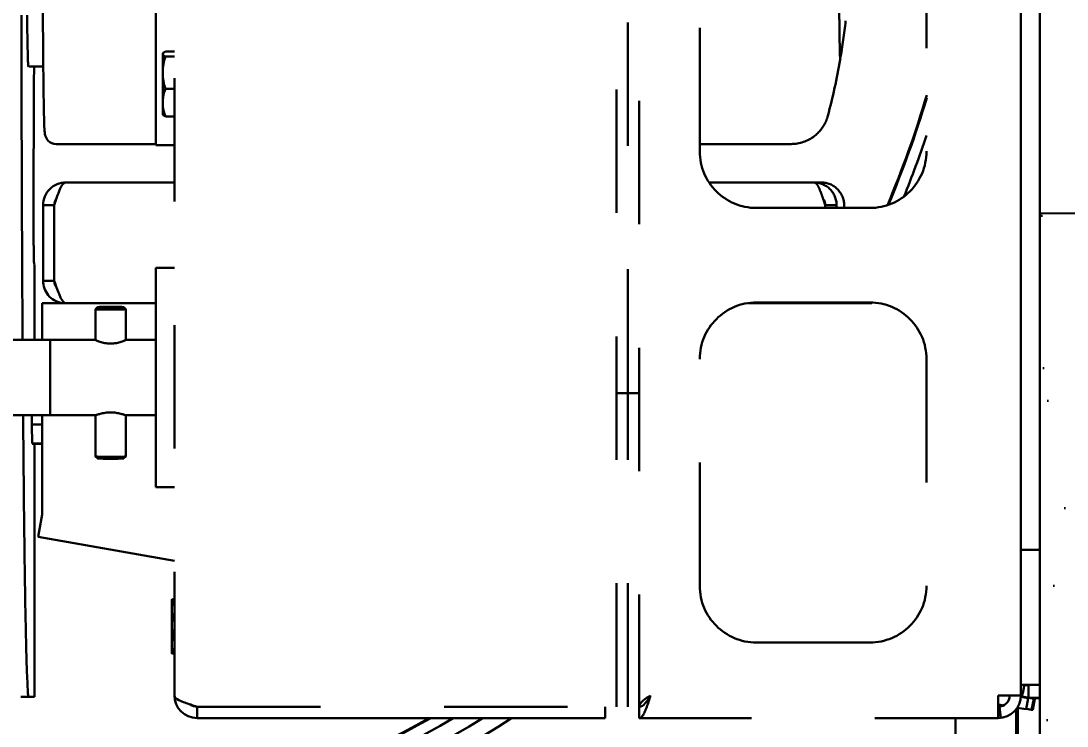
# Model space of a CAD drawing. Header units: millimetres. Extents: x 13935 to 21534, y -198 to 9202.
# Drawn here: x 18866.8 to 19143.6, y 7881.7 to 8068.3 of the extents above; entities that cross this region are included whole.
import ezdxf

# ---------------------------------------------------------------- set-up
doc = ezdxf.new("R2010")
doc.units = ezdxf.units.MM
doc.header["$LTSCALE"] = 326.7
doc.header["$PDMODE"] = 3
doc.header["$PDSIZE"] = 8
doc.linetypes.add('DASHED', pattern=[0.2, 0.1, -0.1])
doc.linetypes.add('DOT', pattern=[0.2, 0.1, -0.1])
doc.layers.get('0').update_dxf_attribs({"linetype": 'CONTINUOUS'})
doc.layers.get('Defpoints').update_dxf_attribs({"linetype": 'CONTINUOUS'})
doc.styles.get("Standard").update_dxf_attribs({"font": 'calibri.ttf'})
doc.dimstyles.get("Standard").update_dxf_attribs({"dimtxt": 35, "dimasz": 35, "dimexe": 0.08, "dimexo": 1, "dimtad": 1, "dimdsep": 46, "dimtxsty": 'Standard', "dimblk": '_FILLED', "dimblk1": '_FILLED', "dimblk2": '_FILLED', "dimcen": 0.09, "dimazin": 2, "dimtol": 1, "dimtp": 0.01, "dimtm": 0.01, "dimtfac": 1, "dimtofl": 0, "dimtmove": 0, "dimatfit": 3, "dimldrblk": '_FILLED', "dimfxl": 1, "dimtolj": 1, "dimarcsym": 0})

# ---------------------------------------------------------------- blocks, each defined once
blk = doc.blocks.new('_FILLED')
at = {"color": 0, "linetype": 'ByBlock'}
blk.add_solid([(0, 0), (-1, 0.2143), (-1, -0.2143)], dxfattribs=at)
blk = doc.blocks.new('*D2242')
at = {"color": 0, "linetype": 'Continuous', "lineweight": -2}
for p, q in [((18403.43, 8055.64), (18403.43, 7709.28)), ((19136.45, 8055.64), (19136.45, 7709.28)), ((18438.43, 7709.36), (18730.34, 7709.36)), ((19101.45, 7709.36), (18809.53, 7709.36))]:
    blk.add_line(p, q, dxfattribs=at)
at = {"layer": 'Defpoints', "color": 0}
for p in [(18403.43, 8056.64), (19136.45, 8056.64), (19136.45, 7709.36)]:
    blk.add_point(p, dxfattribs=at)
at = {"color": 0, "linetype": 'ByBlock', "lineweight": -2, "xscale": 35, "yscale": 35, "zscale": 35, "rotation": 180}
blk.add_blockref('_FILLED', (18403.43, 7709.36), dxfattribs=at)
at = {"color": 0, "linetype": 'ByBlock', "lineweight": -2, "xscale": 35, "yscale": 35, "zscale": 35}
blk.add_blockref('_FILLED', (19136.45, 7709.36), dxfattribs=at)
at = {"color": 0, "lineweight": 30, "insert": (18769.94, 7709.36), "char_height": 35, "attachment_point": 5}
blk.add_mtext('\\A1;\\A1;735', dxfattribs=at)

msp = doc.modelspace()

# ---------------------------------------------------------------- hatches: boundary and pattern name
at = {"linetype": 'Continuous', "lineweight": 30}
h = msp.add_hatch(dxfattribs=at)
h.set_pattern_fill('AR-SAND', color=0)
h.set_pattern_definition([(37.5, (7757.9, 5054.743), (-1.60003, 48.94132), [0, -38.608, 0, -43.18, 0, -41.275]), (7.5, (7757.9, 5054.74), (44.95233, 71.6825), [0, -20.828, 0, -34.798, 0, -13.335]), (327.5, (7726.66, 5054.743), (79.09924, 0.14372), [0, -12.7, 0, -45.72, 0, -59.69]), (317.5, (7726.66, 5054.74), (76.35565, 22.29293), [0, -6.35, 0, -29.972, 0, -34.29])])
edge = h.paths.add_edge_path()
edge.add_line((19136.44572, 6274.27818), (19312.13335, 6274.27818))
edge.add_line((19141.44572, 8025.34532), (19312.13335, 8025.34532))
edge.add_line((19136.44572, 6274.27818), (19136.44572, 8025.34532))
edge.add_line((19312.13335, 8025.34532), (19312.13335, 6274.27818))

# ---------------------------------------------------------------- linework, layer by layer
at = {"color": 0, "linetype": 'Continuous', "lineweight": 30}
for p, q in [((19136.44572, 6274.27818), (19136.44572, 8678.34818)), ((19131.44572, 8264.58818), (19131.44572, 7889.84818)), ((18902.54454, 8080.42849), (18902.54454, 8035.42849)), ((18904.34454, 8059.56995), (18904.34454, 8043.64902)), ((18905.05907, 8060.21771), (18907.44572, 8060.21771)), ((18905.05907, 8058.9222), (18907.44572, 8058.9222)), ((18868.81081, 8056.2874), (18868.80793, 8056.28822)), ((18872.33304, 8056.27746), (18868.93315, 8056.27759)), ((18872.75291, 8055.24036), (18872.74163, 8056.38353)), ((18905.05907, 8050.35351), (18907.44572, 8050.35351)), ((18904.34454, 8043.64902), (18904.39065, 8043.56916)), ((18905.05907, 8043.08032), (18907.44572, 8043.08032)), ((18902.54456, 8035.77629), (18876.13213, 8035.77732)), ((18907.44572, 8035.42849), (18902.54454, 8035.42849)), ((18878.69181, 8025.59008), (18907.44572, 8025.59008)), ((18872.66739, 8019.59003), (18872.66739, 7999.59003)), ((18872.66739, 8019.59003), (18875.66729, 8019.59003)), ((18875.64268, 8019.58998), (18875.64268, 7999.58998)), ((18870.43325, 8003.91155), (18870.43325, 7983.92978)), ((18902.54454, 8002.96665), (18902.54454, 7944.96665)), ((18907.44572, 8002.96665), (18902.54454, 8002.96665)), ((18875.66729, 7999.59003), (18872.66739, 7999.59003)), ((18872.44572, 7983.92978), (18872.44572, 7993.69257)), ((18872.44572, 7993.69257), (18902.54454, 7993.69257)), ((18886.54454, 7992.07734), (18886.5467, 7992.08166)), ((18886.54454, 7983.92441), (18886.54454, 7992.07734)), ((18887.04643, 7992.58085), (18886.5467, 7992.08166)), ((18887.04454, 7992.57707), (18887.0464, 7992.58081)), ((18894.04265, 7992.58085), (18894.54238, 7992.08166)), ((18894.04269, 7992.58081), (18894.04454, 7992.57707)), ((18894.54238, 7992.08166), (18894.54454, 7992.07734)), ((18894.54454, 7983.92441), (18894.54454, 7992.07734)), ((18843.56015, 7983.97978), (18874.56015, 7983.97978)), ((18874.56015, 7963.97978), (18874.56015, 7983.97978)), ((18874.61015, 7983.92978), (18874.56015, 7983.97978)), ((18886.55792, 7983.92978), (18874.61015, 7983.92978)), ((18902.54454, 7983.92978), (18894.53117, 7983.92978)), ((18843.56015, 7963.97978), (18874.56015, 7963.97978)), ((18869.73508, 7961.55814), (18869.7487, 7964.02978)), ((18869.76098, 7956.51483), (18869.73508, 7961.55814)), ((18872.44572, 7961.55814), (18869.73508, 7961.55814)), ((18872.44572, 7937.69247), (18872.44572, 7964.02978)), ((18874.61015, 7964.02978), (18874.56015, 7963.97978)), ((18886.55792, 7964.02978), (18874.61015, 7964.02978)), ((18886.54454, 7953.09839), (18886.54454, 7964.03003)), ((18902.54454, 7964.02978), (18894.53117, 7964.02978)), ((18894.54454, 7953.09839), (18894.54454, 7964.03005)), ((18872.44572, 7956.51483), (18869.76098, 7956.51483)), ((18872.44572, 7956.42707), (18869.81417, 7956.42707)), ((18870.43325, 7956.42707), (18870.43325, 7889.47155)), ((18886.54454, 7953.09839), (18886.5467, 7953.09407)), ((18887.04643, 7952.59488), (18886.5467, 7953.09407)), ((18894.04265, 7952.59488), (18894.54238, 7953.09407)), ((18894.54238, 7953.09407), (18894.54454, 7953.09839)), ((18907.44572, 7944.96665), (18902.54454, 7944.96665)), ((18872.44572, 7937.69247), (18871.67911, 7933.29727)), ((18871.67911, 7933.29727), (18871.41477, 7931.78181)), ((18907.44572, 7925.49734), (18871.41477, 7931.78181)), ((19131.44572, 7928.34818), (19136.44572, 7928.34818)), ((18906.74454, 7915.2177), (18906.74454, 7901.0033)), ((18907.19113, 7915.31252), (18907.44572, 7915.31252)), ((18907.19113, 7915.12287), (18907.44572, 7915.12287)), ((18907.19113, 7911.09273), (18907.44572, 7911.09273)), ((18907.19113, 7910.90308), (18907.44572, 7910.90308)), ((18907.19113, 7905.81096), (18907.44572, 7905.81096)), ((19091.44572, 7903.84818), (19061.44572, 7903.84818)), ((18907.19113, 7900.90848), (18907.44572, 7900.90848)), ((19131.44572, 7892.69247), (19133.97003, 7892.69249)), ((19133.44572, 7892.59411), (19132.36531, 7892.59411)), ((19133.44572, 7892.69257), (19133.44572, 7889.19257)), ((19133.97003, 7892.69249), (19136.44572, 7892.69257)), ((19125.44572, 7889.84818), (19125.44572, 7883.84818)), ((19131.44572, 7889.84818), (19125.44572, 7889.84818)), ((19133.45468, 7889.23619), (19131.40644, 7889.65698)), ((18868.82891, 7889.46862), (18866.82899, 7889.46862)), ((18870.43325, 7889.47155), (18868.82891, 7889.46862)), ((18913.44572, 7886.84818), (18913.44572, 7883.84818)), ((19021.44572, 7886.84818), (19021.44572, 7883.84818)), ((19126.89283, 7887.22168), (19125.44572, 7887.47409)), ((19125.79927, 7886.86908), (19126.15282, 7883.88999)), ((19131.38219, 7889.48394), (19133.37819, 7889.13581)), ((19133.37819, 7889.13581), (19132.86272, 7886.18042)), ((19133.44572, 7889.19257), (19136.44572, 7889.19257)), ((19134.8446, 7888.95065), (19133.667, 7889.19257)), ((19134.24096, 7886.01201), (19134.8446, 7888.95065)), ((19135.15751, 7888.95114), (19134.55387, 7886.0125)), ((19134.8446, 7888.95065), (19135.15751, 7888.95114)), ((19135.01986, 7889.09357), (19136.44572, 7889.09357)), ((19130.16155, 7165.23099), (19130.15856, 7886.13811)), ((19132.86272, 7886.18042), (19130.48477, 7886.59518)), ((19130.59502, 7159.231), (19130.592, 7886.57648)), ((19132.88524, 7886.29053), (19134.24096, 7886.01201)), ((19134.55387, 7886.0125), (19134.24096, 7886.01201)), ((18913.44572, 7883.84818), (19021.44572, 7883.84818)), ((19114.16205, 7165.23099), (19114.15907, 7883.84818)), ((19125.4368, 7883.88799), (19125.44572, 7883.88999)), ((19125.43681, 7883.8879), (19125.44572, 7883.88999))]:
    msp.add_line(p, q, dxfattribs=at)
at = {"color": 0, "linetype": 'DASHED', "lineweight": 30}
for p, q in [((18907.44572, 7889.84818), (18907.44572, 8160.84818)), ((18913.44572, 7886.84818), (19030.44572, 7886.84818)), ((19125.44572, 7883.84818), (19030.44572, 7883.84818))]:
    msp.add_line(p, q, dxfattribs=at)
at = {"color": 0, "linetype": 'DOT', "lineweight": 30}
for p, q in [((19024.44572, 7886.84818), (19024.44572, 8160.84818)), ((19030.44572, 7883.84818), (19030.44572, 8160.84818)), ((19027.44572, 7969.95736), (19027.44572, 8099.73904)), ((19046.44572, 8033.84818), (19046.44572, 8093.84818)), ((19106.44572, 8093.84818), (19106.44572, 8033.84818)), ((19083.6741, 8058.36525), (19083.63093, 8058.11636)), ((19083.67331, 8058.36542), (19083.63095, 8058.11642)), ((19070.66135, 8035.76979), (19046.44572, 8035.77072)), ((19048.92767, 8025.59006), (19076.68514, 8025.59006)), ((19076.68514, 8025.59006), (19078.63798, 8025.59407)), ((19078.63798, 8025.59407), (19076.68514, 8025.59407)), ((19079.58656, 8019.74472), (19079.63581, 8019.58995)), ((19091.44572, 8018.84818), (19061.44572, 8018.84818)), ((19079.63581, 8019.58995), (19079.63581, 8018.84818)), ((19082.66032, 8019.59), (19079.66043, 8019.59)), ((19082.66032, 8018.84818), (19082.66032, 8019.59)), ((19084.6624, 8019.59412), (19084.6624, 8018.84818)), ((19059.31074, 7993.69257), (19093.58069, 7993.69257)), ((19061.44572, 7993.84818), (19091.44572, 7993.84818)), ((19046.44572, 7918.84818), (19046.44572, 7978.84818)), ((19106.44572, 7978.84818), (19106.44572, 7918.84818)), ((19024.44572, 7969.84818), (19030.44572, 7969.84818)), ((19027.44572, 7969.84818), (19027.44572, 7969.95736)), ((19027.44572, 7886.84818), (19027.44572, 7969.84818))]:
    msp.add_line(p, q, dxfattribs=at)
at = {"linetype": 'ByBlock'}
msp.add_line((19312.13335, 8017.34532), (19136.44572, 8017.34532), dxfattribs=at)
at = {"color": 0, "linetype": 'DOT', "lineweight": 30}
for centre, radius, start, end in [((18916.41732, 8087.2228), 169.68537, 350.1973503, 353.6138906), ((18916.50351, 8087.23104), 169.64446, 344.9585133, 350.1178755), ((18837.77689, 8128.34818), 280.30202, 337.1533586, 343.489622), ((18837.77689, 8128.34818), 280.49174, 337.1898372, 343.3610044), ((19070.50738, 8045.84914), 10.17784, 335.7715263, 344.9043406), ((18837.77689, 8128.34818), 283.4669, 337.9175563, 341.411246), ((19061.44572, 8033.84818), 15, 180, 270), ((19091.44572, 8033.84818), 15, 270, 0), ((19027.36657, 8004.30686), 54.43938, 18.3251358, 18.998797), ((18997.9535, 7994.55646), 85.42646, 17.916852, 18.3306329), ((18858.63096, 7949.64158), 231.80989, 17.6028043, 17.886202), ((19076.66951, 8019.60777), 2.99034, 14.7079838, 29.7293966), ((19076.645, 8019.60226), 3.01545, 359.7671891, 14.6909985), ((19061.44572, 7978.84818), 15, 90, 180), ((19076.68688, 7999.54892), 5.95894, 280.6518427, 286.8240219), ((19078.63578, 7999.64114), 6.04664, 281.9404996, 286.4647074), ((19091.44572, 7978.84818), 15, 0, 90), ((19061.44572, 7918.84818), 15, 180, 270), ((19091.44572, 7918.84818), 15, 270, 0)]:
    msp.add_arc(centre, radius, start, end, dxfattribs=at)
at = {"color": 0, "linetype": 'Continuous', "lineweight": 30}
for centre, radius, start, end in [((18904.62252, 8059.57031), 0.27797, 180.0746817, 190.9640432), ((18837.77689, 8128.34818), 283.4669, 198.7525074, 300.3921341), ((18837.77689, 8128.34818), 291.6, 198.6527949, 303.0070192), ((18837.77689, 8128.34818), 280.49174, 199.4538098, 299.3135133), ((18837.77689, 8128.34818), 280.30202, 199.5014547, 299.2415994), ((18837.77689, 8128.34818), 287.5, 199.3620255, 301.7136667), ((18913.44572, 7889.84818), 6, 180, 270), ((19125.44572, 7889.84818), 6, 270, 0), ((19125.44572, 7889.84818), 3, 270, 0), ((18913.44572, 7889.84818), 3, 234.4719834, 270)]:
    msp.add_arc(centre, radius, start, end, dxfattribs=at)
for points, knots in [([(18872.74163, 8056.38353), (18872.71597, 8059.04671), (18872.61376, 8071.72894), (18872.56604, 8084.41155), (18872.54302, 8094.43085)], [0, 0, 0, 0, 0.209996181, 1, 1, 1, 1]), ([(18868.73562, 8056.85686), (18868.69828, 8057.41893), (18868.54908, 8061.76673), (18868.50349, 8066.1158), (18868.46099, 8069.90166)], [0, 0, 0, 0, 0.129514146, 1, 1, 1, 1]), ([(18904.34962, 8059.51745), (18904.37308, 8059.39577), (18904.6146, 8059.1473), (18904.88742, 8059.00559), (18905.05907, 8058.9222)], [0, 0, 0, 0, 0.393703069, 1, 1, 1, 1]), ([(18905.05907, 8060.21771), (18904.91324, 8060.14686), (18904.66959, 8060.01605), (18904.44877, 8059.82957), (18904.39065, 8059.72887)], [0, 0, 0, 0, 0.582357156, 1, 1, 1, 1]), ([(18867.26179, 7983.89882), (18867.22654, 7989.50028), (18867.091, 8013.45875), (18867.00888, 8037.41752), (18866.9684, 8055.77477)], [0, 0, 0, 0, 0.233799198, 1, 1, 1, 1]), ([(18868.80793, 8056.28822), (18868.76472, 8056.31927), (18868.78597, 8056.55235), (18868.74478, 8056.71892), (18868.73562, 8056.85686)], [0, 0, 0, 0, 0.277935, 1, 1, 1, 1]), ([(18870.29238, 8056.25606), (18870.28407, 8054.03253), (18870.24993, 8045.39453), (18870.20833, 8036.75655), (18870.17244, 8030.34213)], [0, 0, 0, 0, 0.257412304, 1, 1, 1, 1]), ([(18872.33304, 8056.27746), (18872.41079, 8056.27746), (18872.55391, 8056.26069), (18872.69723, 8056.20911), (18872.74634, 8056.16352)], [0, 0, 0, 0, 0.537116047, 1, 1, 1, 1]), ([(18874.00587, 8036.6586), (18873.25785, 8037.40672), (18872.96369, 8039.77587), (18872.93433, 8043.54467), (18872.81336, 8048.78186), (18872.77684, 8052.87352), (18872.75291, 8055.24036)], [0, 0, 0, 0, 0.169387269, 0.342263875, 0.621021259, 1, 1, 1, 1]), ([(18905.05907, 8050.35351), (18904.95113, 8050.05911), (18904.5581, 8048.88541), (18904.34454, 8047.64202), (18904.34454, 8046.71692)], [0, 0, 0, 0, 0.253146753, 1, 1, 1, 1]), ([(18904.34454, 8046.71692), (18904.34454, 8046.40913), (18904.41134, 8045.16915), (18904.73838, 8043.95501), (18905.05907, 8043.08032)], [0, 0, 0, 0, 0.248333928, 1, 1, 1, 1]), ([(18905.05907, 8043.08032), (18904.91324, 8043.15117), (18904.66959, 8043.28198), (18904.44877, 8043.46846), (18904.39065, 8043.56916)], [0, 0, 0, 0, 0.582357156, 1, 1, 1, 1]), ([(18870.17244, 8030.34213), (18870.15613, 8027.42803), (18870.14618, 8022.99424), (18870.15176, 8017.13921), (18870.16739, 8012.97703), (18870.18592, 8009.82086), (18870.21133, 8007.66299), (18870.22054, 8006.37045), (18870.25936, 8005.37708), (18870.22988, 8004.57006), (18870.33306, 8004.23405), (18870.25823, 8003.91123), (18870.30948, 8003.91132)], [0, 0, 0, 0, 0.330732858, 0.503215105, 0.664455613, 0.80323373, 0.861099338, 0.909900874, 0.948753811, 0.977019599, 0.994183646, 1, 1, 1, 1]), ([(18878.69181, 8025.59008), (18877.15735, 8025.59008), (18873.96318, 8024.312), (18872.6714, 8021.1223), (18872.66739, 8019.59003)], [0, 0, 0, 0, 0.500355491, 1, 1, 1, 1]), ([(18875.64268, 8019.58998), (18876.09811, 8021.02081), (18876.72149, 8022.95836), (18877.69373, 8024.99807), (18878.39368, 8025.59007), (18878.69181, 8025.59008)], [0, 0, 0, 0, 0.652043542, 0.870541234, 1, 1, 1, 1]), ([(18872.66739, 7999.59003), (18872.67115, 7998.23072), (18873.66777, 7995.42622), (18876.24716, 7993.94269), (18877.58529, 7993.69269)], [0, 0, 0, 0, 0.499638523, 1, 1, 1, 1]), ([(18877.337, 7995.15744), (18877.18253, 7995.46138), (18876.53521, 7996.90744), (18876.03871, 7998.41308), (18875.64268, 7999.58998)], [0, 0, 0, 0, 0.215421179, 1, 1, 1, 1]), ([(18878.48038, 7993.69267), (18878.37618, 7993.74835), (18877.87711, 7994.1372), (18877.56661, 7994.70565), (18877.337, 7995.15744)], [0, 0, 0, 0, 0.18904867, 1, 1, 1, 1]), ([(18890.54454, 7991.94595), (18890.28441, 7991.94595), (18889.77416, 7991.94757), (18889.03339, 7991.95481), (18888.35065, 7991.9665), (18887.75231, 7991.98217), (18887.31694, 7991.99876), (18887.02831, 7992.01428), (18886.86018, 7992.02564), (18886.73036, 7992.03723), (18886.63021, 7992.04902), (18886.58056, 7992.05981), (18886.54454, 7992.06962), (18886.54454, 7992.07734)], [0, 0, 0, 0, 0.194700454, 0.381912801, 0.554477289, 0.705759391, 0.829969009, 0.880394481, 0.922367972, 0.955499755, 0.979501263, 0.994217943, 1, 1, 1, 1]), ([(18890.54454, 7992.46211), (18890.31694, 7992.46211), (18889.87046, 7992.46352), (18889.22228, 7992.46985), (18888.62488, 7992.48008), (18888.10134, 7992.4938), (18887.72039, 7992.50831), (18887.46785, 7992.5219), (18887.32073, 7992.53183), (18887.20714, 7992.54197), (18887.1195, 7992.55229), (18887.07606, 7992.56174), (18887.04454, 7992.57031), (18887.04454, 7992.57707)], [0, 0, 0, 0, 0.194695695, 0.381916822, 0.55447786, 0.705760433, 0.82996945, 0.880390835, 0.922368261, 0.955497218, 0.979501631, 0.994216826, 1, 1, 1, 1]), ([(18887.04641, 7992.58081), (18887.05329, 7992.58773), (18887.08467, 7992.59414), (18887.14219, 7992.60529), (18887.23369, 7992.61464), (18887.41375, 7992.62982), (18887.70984, 7992.64547), (18888.1401, 7992.6616), (18888.65917, 7992.67473), (18889.47054, 7992.68832), (18890.10687, 7992.69204), (18890.54454, 7992.69204)], [0, 0, 0, 0, 0.008351791, 0.025518325, 0.051577666, 0.0863337, 0.180668109, 0.30512521, 0.455148974, 0.62522425, 1, 1, 1, 1]), ([(18890.54454, 7992.69204), (18890.98222, 7992.69204), (18891.61854, 7992.68832), (18892.42991, 7992.67473), (18892.94899, 7992.6616), (18893.37924, 7992.64547), (18893.67534, 7992.62982), (18893.85539, 7992.61464), (18893.9469, 7992.60529), (18894.00442, 7992.59414), (18894.0358, 7992.58773), (18894.04268, 7992.58081)], [0, 0, 0, 0, 0.374775784, 0.544851061, 0.694874822, 0.819331914, 0.913666312, 0.948422342, 0.974481678, 0.99164821, 1, 1, 1, 1]), ([(18894.04454, 7992.57707), (18894.04454, 7992.57031), (18894.01303, 7992.56174), (18893.96958, 7992.55229), (18893.88194, 7992.54197), (18893.76835, 7992.53183), (18893.62124, 7992.5219), (18893.3687, 7992.50831), (18892.98774, 7992.4938), (18892.46421, 7992.48008), (18891.8668, 7992.46985), (18891.21863, 7992.46352), (18890.77215, 7992.46211), (18890.54454, 7992.46211)], [0, 0, 0, 0, 0.005783175, 0.020498374, 0.044502792, 0.077631754, 0.119609187, 0.170030578, 0.294239604, 0.44552218, 0.618083215, 0.805304324, 1, 1, 1, 1]), ([(18894.51748, 7992.06209), (18894.46894, 7992.04844), (18894.32611, 7992.03425), (18894.05411, 7992.01223), (18893.66549, 7991.99434), (18892.95724, 7991.96989), (18891.90518, 7991.95115), (18891.01874, 7991.94595), (18890.54454, 7991.94595)], [0, 0, 0, 0, 0.038037595, 0.107532286, 0.206341608, 0.331254007, 0.64226776, 1, 1, 1, 1]), ([(18894.54454, 7992.07734), (18894.54454, 7992.07595), (18894.53843, 7992.06612), (18894.52641, 7992.0646), (18894.51748, 7992.06209)], [0, 0, 0, 0, 0.130548077, 1, 1, 1, 1]), ([(18894.54454, 7983.92441), (18894.54454, 7983.89208), (18894.39245, 7983.84881), (18894.20911, 7983.72628), (18893.82199, 7983.58209), (18893.34442, 7983.40454), (18892.7481, 7983.23096), (18891.81269, 7983.0238), (18890.54459, 7982.90623), (18889.27652, 7983.02383), (18888.34118, 7983.23087), (18887.74485, 7983.40446), (18887.26724, 7983.58204), (18886.88006, 7983.72627), (18886.69666, 7983.84877), (18886.54454, 7983.89207), (18886.54454, 7983.92441)], [0, 0, 0, 0, 0.01167159, 0.04258405, 0.090875548, 0.153975832, 0.229195574, 0.313893235, 0.50000154, 0.686087757, 0.770775907, 0.845996508, 0.909106468, 0.957406512, 0.988324343, 1, 1, 1, 1]), ([(18886.55799, 7964.02984), (18886.60265, 7964.02992), (18886.73512, 7964.07297), (18886.99407, 7964.14458), (18887.37393, 7964.26095), (18888.0764, 7964.45197), (18889.1399, 7964.67343), (18890.5445, 7964.77978), (18891.94907, 7964.67342), (18893.01252, 7964.45206), (18893.71501, 7964.26101), (18894.09491, 7964.14458), (18894.35393, 7964.07297), (18894.48642, 7964.02995), (18894.53109, 7964.02984)], [0, 0, 0, 0, 0.01648365, 0.05039204, 0.09989543, 0.162752792, 0.319231779, 0.500002586, 0.680750675, 0.837219819, 0.900085567, 0.949597535, 0.983513503, 1, 1, 1, 1]), ([(18868.82891, 7889.46862), (18868.68215, 7890.1384), (18868.60217, 7892.26064), (18868.37061, 7896.50274), (18868.2133, 7902.93168), (18867.93042, 7915.61494), (18867.65501, 7936.21578), (18867.48353, 7953.96216), (18867.40306, 7964.02125)], [0, 0, 0, 0, 0.0275829, 0.084871191, 0.17131433, 0.286045737, 0.595337604, 1, 1, 1, 1]), ([(18886.57161, 7953.08313), (18886.62015, 7953.06949), (18886.76298, 7953.0553), (18887.03497, 7953.03328), (18887.4236, 7953.01539), (18888.13185, 7952.99094), (18889.18391, 7952.97219), (18890.07034, 7952.967), (18890.54454, 7952.967)], [0, 0, 0, 0, 0.038037595, 0.107532286, 0.206341608, 0.331254007, 0.64226776, 1, 1, 1, 1]), ([(18887.04641, 7952.59492), (18887.05329, 7952.588), (18887.08467, 7952.58159), (18887.14219, 7952.57044), (18887.23369, 7952.56109), (18887.41375, 7952.54591), (18887.70984, 7952.53026), (18888.1401, 7952.51413), (18888.65917, 7952.501), (18889.47054, 7952.48741), (18890.10687, 7952.48369), (18890.54454, 7952.48369)], [0, 0, 0, 0, 0.008351791, 0.025518325, 0.051577666, 0.0863337, 0.180668109, 0.30512521, 0.455148974, 0.62522425, 1, 1, 1, 1]), ([(18890.54454, 7952.967), (18890.79929, 7952.967), (18891.2994, 7952.96856), (18892.02645, 7952.97549), (18892.69887, 7952.98678), (18893.29206, 7953.00177), (18893.78378, 7953.0202), (18894.12222, 7953.03809), (18894.32807, 7953.05543), (18894.43271, 7953.06612), (18894.49856, 7953.07885), (18894.53446, 7953.08618), (18894.54237, 7953.09407)], [0, 0, 0, 0, 0.19087127, 0.374706203, 0.544762733, 0.694773347, 0.819232966, 0.913584738, 0.948359289, 0.974433804, 0.9916249, 1, 1, 1, 1]), ([(18890.54454, 7952.48369), (18890.98222, 7952.48369), (18891.61854, 7952.48741), (18892.42991, 7952.501), (18892.94899, 7952.51413), (18893.37924, 7952.53026), (18893.67534, 7952.54591), (18893.85539, 7952.56109), (18893.9469, 7952.57044), (18894.00442, 7952.58159), (18894.0358, 7952.588), (18894.04268, 7952.59492)], [0, 0, 0, 0, 0.374775784, 0.544851061, 0.694874822, 0.819331914, 0.913666312, 0.948422342, 0.974481678, 0.99164821, 1, 1, 1, 1]), ([(18906.74454, 7915.2177), (18906.74454, 7915.23072), (18906.79902, 7915.251), (18906.87719, 7915.26949), (18907.02225, 7915.29249), (18907.12948, 7915.3055), (18907.19113, 7915.31252)], [0, 0, 0, 0, 0.084669455, 0.285671935, 0.596631333, 1, 1, 1, 1]), ([(18907.19113, 7915.12287), (18907.12949, 7915.12989), (18907.02224, 7915.1429), (18906.87719, 7915.16591), (18906.799, 7915.18438), (18906.74454, 7915.20468), (18906.74454, 7915.2177)], [0, 0, 0, 0, 0.4033545, 0.714334208, 0.915364881, 1, 1, 1, 1]), ([(18906.74454, 7910.9979), (18906.74454, 7911.01093), (18906.79902, 7911.03121), (18906.87719, 7911.0497), (18907.02225, 7911.0727), (18907.12948, 7911.08571), (18907.19113, 7911.09273)], [0, 0, 0, 0, 0.084669455, 0.285671935, 0.596631333, 1, 1, 1, 1]), ([(18907.19113, 7910.90308), (18907.12949, 7910.9101), (18907.02224, 7910.92311), (18906.87719, 7910.94612), (18906.799, 7910.96458), (18906.74454, 7910.98489), (18906.74454, 7910.9979)], [0, 0, 0, 0, 0.4033545, 0.714334208, 0.915364881, 1, 1, 1, 1]), ([(18906.74454, 7901.0033), (18906.74454, 7900.99028), (18906.79902, 7900.96999), (18906.87719, 7900.9515), (18907.02225, 7900.92851), (18907.12948, 7900.91549), (18907.19113, 7900.90848)], [0, 0, 0, 0, 0.084669459, 0.285671943, 0.596631339, 1, 1, 1, 1]), ([(19131.7293, 7889.65542), (19131.80643, 7889.65554), (19131.7476, 7890.11504), (19131.99362, 7890.56488), (19132.12828, 7891.54842), (19132.28829, 7892.21917), (19132.36531, 7892.59411)], [0, 0, 0, 0, 0.076951726, 0.293892147, 0.618117481, 1, 1, 1, 1]), ([(18911.70366, 7887.41079), (18910.65682, 7887.75903), (18909.25749, 7888.2157), (18907.44572, 7889.28256), (18907.44572, 7889.84818)], [0, 0, 0, 0, 0.661076437, 1, 1, 1, 1]), ([(19030.44572, 7886.84818), (19030.44572, 7887.42766), (19031.18303, 7888.30435), (19032.32265, 7889.13007), (19033.0597, 7889.60245), (19033.44572, 7889.84818)], [0, 0, 0, 0, 0.400707173, 0.683578768, 1, 1, 1, 1]), ([(19030.44572, 7886.84818), (19031.02519, 7886.84818), (19031.90234, 7887.58577), (19032.72783, 7888.72554), (19033.20024, 7889.46258), (19033.44572, 7889.84818)], [0, 0, 0, 0, 0.400698659, 0.683915284, 1, 1, 1, 1]), ([(19032.44571, 7886.84817), (19032.53161, 7887.08187), (19032.88283, 7888.0759), (19033.2015, 7889.08094), (19033.44572, 7889.84818)], [0, 0, 0, 0, 0.236200884, 1, 1, 1, 1]), ([(19030.44572, 7883.84818), (19030.87339, 7883.84818), (19031.47331, 7884.61273), (19031.98922, 7885.66506), (19032.29168, 7886.42909), (19032.44571, 7886.84817)], [0, 0, 0, 0, 0.346846349, 0.637899296, 1, 1, 1, 1])]:
    msp.add_open_spline(points, degree=3, knots=knots, dxfattribs=at)
at = {"color": 0, "linetype": 'DOT', "lineweight": 30}
for points, knots in [([(19083.34028, 8073.00219), (19083.3578, 8071.02691), (19083.40035, 8067.55284), (19083.44187, 8063.0929), (19083.55238, 8060.18502), (19083.55271, 8058.76133), (19083.62529, 8058.33301)], [0, 0, 0, 0, 0.403866867, 0.710552277, 0.911179704, 1, 1, 1, 1]), ([(19082.66032, 8019.59), (19082.66432, 8021.11914), (19081.39542, 8024.30706), (19078.21201, 8025.59005), (19076.68514, 8025.59006)], [0, 0, 0, 0, 0.50037142, 1, 1, 1, 1]), ([(19077.27026, 8025.29602), (19077.61835, 8024.94974), (19078.18405, 8023.83862), (19078.60499, 8022.71231), (19078.84039, 8022.0295)], [0, 0, 0, 0, 0.404694479, 1, 1, 1, 1]), ([(19078.63798, 8025.59407), (19080.17243, 8025.59408), (19083.3666, 8024.31604), (19084.65839, 8021.12637), (19084.6624, 8019.59412)], [0, 0, 0, 0, 0.500356981, 1, 1, 1, 1]), ([(19077.08992, 7993.84502), (19077.05598, 7993.81522), (19076.98814, 7993.76051), (19076.91493, 7993.7131), (19076.87844, 7993.69265)], [0, 0, 0, 0, 0.519202139, 1, 1, 1, 1])]:
    msp.add_open_spline(points, degree=3, knots=knots, dxfattribs=at)
at = {"color": 0, "linetype": 'Continuous', "lineweight": 30}
for points in [[(18866.9684, 8055.77477), (18866.95802, 8060.48525), (18866.94917, 8065.19573), (18866.94179, 8069.90622)], [(18904.39065, 8059.72887), (18904.36307, 8059.6811), (18904.34454, 8059.62511), (18904.34454, 8059.56995)], [(18905.05907, 8058.9222), (18904.62884, 8057.53976), (18904.34454, 8056.08569), (18904.34454, 8054.63785)], [(18904.34454, 8054.63785), (18904.34454, 8053.19001), (18904.62884, 8051.73595), (18905.05907, 8050.35351)], [(18876.13213, 8035.77732), (18875.36491, 8035.77735), (18874.54834, 8036.11605), (18874.00587, 8036.6586)], [(18876.17095, 8021.2399), (18875.87015, 8020.78751), (18875.69057, 8020.23204), (18875.66948, 8019.68919)], [(18875.66926, 7999.49733), (18875.69072, 7998.91689), (18875.89537, 7998.32057), (18876.23455, 7997.84905)], [(18886.54671, 7953.09407), (18886.55313, 7953.08767), (18886.56288, 7953.08559), (18886.57161, 7953.08313)], [(18906.74454, 7912.57681), (18906.74454, 7913.43846), (18906.9231, 7914.30398), (18907.19113, 7915.12287)], [(18906.91173, 7911.0544), (18906.80511, 7911.55366), (18906.74454, 7912.06629), (18906.74454, 7912.57681)], [(18906.74454, 7908.35702), (18906.74454, 7909.21866), (18906.9231, 7910.08419), (18907.19113, 7910.90308)], [(18907.19113, 7905.81096), (18906.9231, 7906.62986), (18906.74454, 7907.49538), (18906.74454, 7908.35702)], [(18906.74454, 7903.35972), (18906.74454, 7904.19025), (18906.9238, 7905.02463), (18907.19113, 7905.81096)], [(18907.19113, 7900.90848), (18906.9238, 7901.69481), (18906.74454, 7902.52919), (18906.74454, 7903.35972)], [(18913.44572, 7886.84818), (18912.86424, 7887.03325), (18912.28268, 7887.21817), (18911.70366, 7887.41079)], [(19125.09216, 7883.84818), (19125.20781, 7883.84818), (19125.32414, 7883.86184), (19125.43681, 7883.8879)]]:
    msp.add_open_spline(points, degree=3, dxfattribs=at)
at = {"color": 0, "linetype": 'DOT', "lineweight": 30}
for points in [[(19079.78872, 8041.6724), (19079.11833, 8040.1847), (19078.04434, 8038.82773), (19076.74934, 8037.83493)], [(19076.74934, 8037.83493), (19075.04869, 8036.53115), (19072.80426, 8035.7697), (19070.66135, 8035.76979)], [(19076.68514, 8025.59006), (19076.90342, 8025.59004), (19077.11551, 8025.44996), (19077.27026, 8025.29602)]]:
    msp.add_open_spline(points, degree=3, dxfattribs=at)

# ---------------------------------------------------------------- dimensions: what is measured, and where the dimension line sits
at = {"color": 0, "linetype": 'Continuous', "lineweight": 30}
dim = msp.add_linear_dim(base=(19136.44572, 7709.36238), p1=(18403.429, 8056.63654), p2=(19136.44572, 8056.63654), text='\\A1;735', dimstyle='Standard', override={"dimtad": 0, "dimtih": 1, "dimtoh": 1, "dimdec": 4, "dimzin": 0, "dimtxsty": 'Standard', "dimcen": 53.46, "dimadec": 0, "dimazin": 0, "dimtdec": 4, "dimtzin": 0}, dxfattribs=at)
dim.commit()
dim.dimension.update_dxf_attribs({"geometry": '*D2242', "text_midpoint": (18769.93736, 7709.36238)})

doc.saveas('drawing.dxf')
